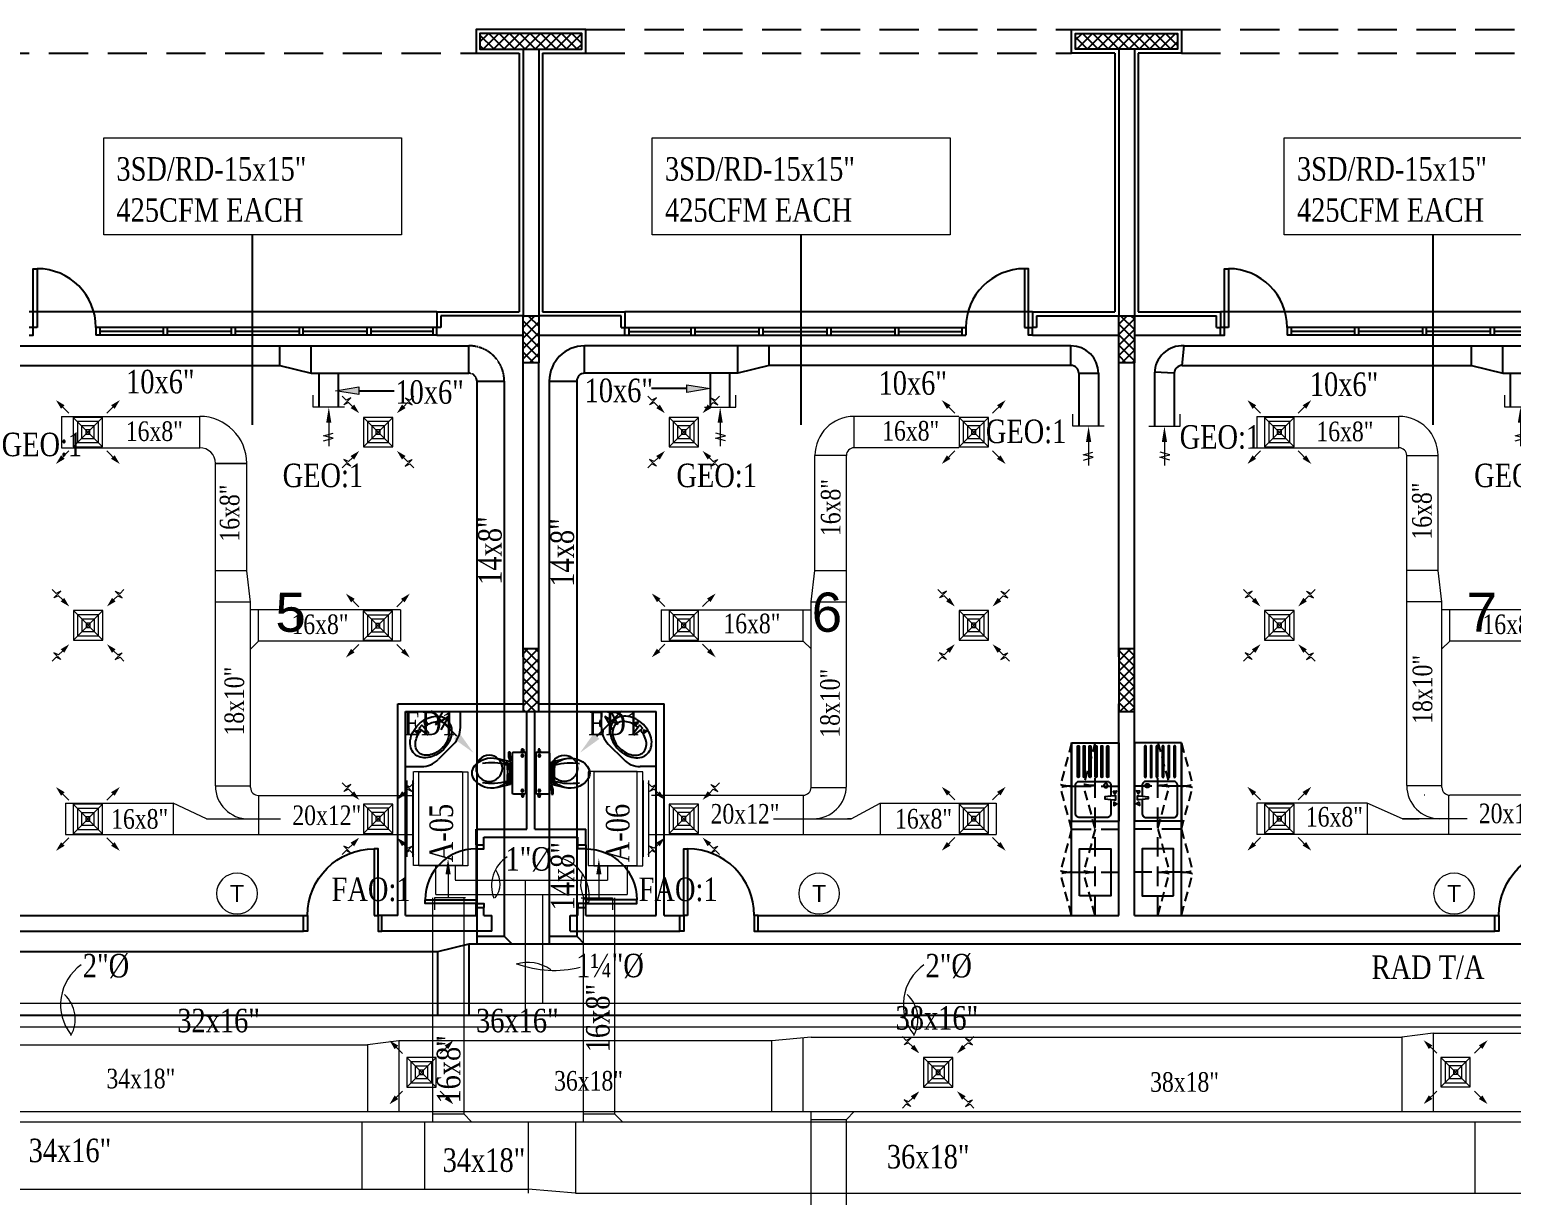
# Model space of a CAD drawing. Extents: x 278386 to 404536, y 8015 to 97114.
# Drawn here: x 317031 to 335938, y 68664 to 83535 of the extents above; entities that cross this region are included whole.
import ezdxf
from ezdxf.enums import TextEntityAlignment as Align

# ---------------------------------------------------------------- set-up
doc = ezdxf.new("R2010")
doc.units = 0
doc.header["$LTSCALE"] = 2
doc.header["$MEASUREMENT"] = 0
for name, pattern in [('1-BLOCK-A_FLOOR PLAN$0$HIDDEN', [0.375, 0.25, -0.125]), ('1-BLOCK-A_FLOOR PLAN$0$HIDDEN2', [0.1875, 0.125, -0.0625]), ('HIDDEN', [0.375, 0.25, -0.125])]:
    doc.linetypes.add(name, pattern=pattern)
doc.layers.get('0').update_dxf_attribs({"color": 1})
for name, color, linetype, lineweight in [('-D', 2, 'Continuous', 13), ('-DT', 4, 'Continuous', 13), ('ac duct1', 50, 'Continuous', 13), ('fresh air', 6, 'Continuous', 13)]:
    doc.layers.add(name, color=color, linetype=linetype, lineweight=lineweight)
for name, color, linetype in [('1-BLOCK-A_FLOOR PLAN$0$ARCH', 1, '1-BLOCK-A_FLOOR PLAN$0$HIDDEN2'), ('1-BLOCK-A_FLOOR PLAN$0$CLADDING', 1, 'Continuous'), ('1-BLOCK-A_FLOOR PLAN$0$COL-HAT', 1, 'Continuous'), ('1-BLOCK-A_FLOOR PLAN$0$COLUMN', 1, 'Continuous'), ('1-BLOCK-A_FLOOR PLAN$0$DOOR', 1, 'Continuous'), ('1-BLOCK-A_FLOOR PLAN$0$EL', 1, 'Continuous'), ('1-BLOCK-A_FLOOR PLAN$0$FIXT KIT', 1, 'Continuous'), ('1-BLOCK-A_FLOOR PLAN$0$Hidden', 1, '1-BLOCK-A_FLOOR PLAN$0$HIDDEN'), ('1-BLOCK-A_FLOOR PLAN$0$KITCHEN', 1, 'Continuous'), ('1-BLOCK-A_FLOOR PLAN$0$SANFIX', 1, 'Continuous'), ('1-BLOCK-A_FLOOR PLAN$0$TEXT-REF.', 1, 'Continuous'), ('1-BLOCK-A_FLOOR PLAN$0$WALL', 1, 'Continuous'), ('1-BLOCK-A_FLOOR PLAN$0$WIN', 1, 'Continuous'), ('ex text', 93, 'Continuous'), ('ext', 93, 'Continuous')]:
    doc.layers.add(name, color=color, linetype=linetype)
doc.styles.add('1-BLOCK-A_FLOOR PLAN$0$ARIAL', font='arial.ttf', dxfattribs={"width": 0.8})
doc.styles.add('DIMTEXT', font='romans.shx', dxfattribs={"width": 0.75})
doc.styles.add('IBA', font='romantic.ttf', dxfattribs={"width": 0.8, "height": 0.3})
doc.styles.add('manohar', font='romantic.ttf', dxfattribs={"width": 0.8, "height": 0.25})
doc.styles.add('T2', font='TXT', dxfattribs={"height": 2.5})
doc.dimstyles.new('LEADER', dxfattribs={"dimscale": 0.2, "dimtxt": 1.8, "dimasz": 2, "dimexe": 2, "dimexo": 1.5, "dimgap": 1, "dimtad": 1, "dimlfac": 100, "dimzin": 13, "dimdsep": 46, "dimtxsty": 'DIMTEXT', "dimcen": 1.5, "dimdle": 2, "dimclrd": 4, "dimclre": 256, "dimclrt": 4, "dimadec": 0, "dimazin": 0, "dimtfac": 1, "dimtix": 1, "dimtmove": 2, "dimatfit": 0, "dimfxl": 2, "dimtolj": 1, "dimtzin": 13, "dimarcsym": 0})
pattern_1 = [(45, (-200, -4), (-0.06629126, 0.06629126), []), (135, (-200, -4), (-0.06629126, -0.06629126), [])]

# ---------------------------------------------------------------- blocks, each defined once
blk = doc.blocks.new('SA')
at = {"color": 7}
blk.add_line((-3, 0), (0, 0), dxfattribs=at)
blk.add_solid([(-3, -0.33), (-3, 0.33), (-5, 0)], dxfattribs=at)
blk = doc.blocks.new('A$C364C0CB1')
at = {"layer": '-DT'}
blk.add_lwpolyline([(-0.224, 0), (0.175, 0), (0.175, 0.152)], dxfattribs=at)
at = {"layer": '-DT', "xscale": 0.1000000000000014, "yscale": 0.1000000000000014, "zscale": 0.1000000000000014, "rotation": 90}
blk.add_blockref('SA', (0, 0), dxfattribs=at)
blk = doc.blocks.new('RA')
for p, q in [((-2, 0), (-5, 0)), ((-4.32, -0.67), (-3.95, 0.58)), ((-3.95, 0.58), (-3.66, -0.68)), ((-3.66, -0.68), (-3.32, 0.56))]:
    blk.add_line(p, q)
blk.add_solid([(-2, 0.33), (-2, -0.33), (0, 0)])
blk = doc.blocks.new('A$C5D7019D5')
at = {"layer": '-DT'}
blk.add_lwpolyline([(-0.199, 0), (0.199, 0), (0.199, 0.152)], dxfattribs=at)
at = {"layer": '-DT', "xscale": 0.1000000000000014, "yscale": 0.1000000000000014, "zscale": 0.1000000000000014, "rotation": 90}
blk.add_blockref('RA', (0, 0), dxfattribs=at)
blk = doc.blocks.new('CR')
at = {"layer": 'ext'}
for p, q in [((2.74, 2.72), (4.86, 4.84)), ((3.43, 4.38), (4.07, 3.26)), ((4.53, 3.69), (3.43, 4.38)), ((3.91, 4.83), (4.53, 3.69))]:
    blk.add_line(p, q, dxfattribs=at)
blk.add_circle((0, 0), 1.11, dxfattribs=at)
blk.add_solid([(2.97, 2.49), (2.5, 2.96), (1.33, 1.31)], dxfattribs=at)
blk = doc.blocks.new('1-BLOCK-A_FLOOR PLAN$0$20d100l')
at = {"color": 8}
for points in [[(0.1, 0.2), (0.05, 0.2), (0.05, 1.05), (0.1, 1.05), (0.1, 0.2)], [(0, 0.2), (0.05, 0.2), (0.05, 0), (0, 0)], [(1, 0.2), (0.95, 0.2), (0.95, 0), (1, 0)]]:
    blk.add_lwpolyline(points, dxfattribs=at)
blk.add_arc((0.1, 0.2), 0.85, 0, 90, dxfattribs=at)
blk = doc.blocks.new('1-BLOCK-A_FLOOR PLAN$0$A-WC')
at = {"layer": '1-BLOCK-A_FLOOR PLAN$0$SANFIX', "color": 8, "linetype": 'Continuous'}
for p, q in [((0.246, 0), (-0.246, 0)), ((-0.248, -0.036), (-0.301, -0.036)), ((-0.29, -0.026), (-0.271, -0.026)), ((-0.29, -0.045), (-0.29, -0.026)), ((-0.271, -0.045), (-0.29, -0.045)), ((-0.271, -0.022), (-0.261, -0.022)), ((-0.271, -0.05), (-0.271, -0.022)), ((-0.261, -0.05), (-0.271, -0.05)), ((-0.261, -0.022), (-0.261, -0.05)), ((-0.256, -0.01), (-0.256, -0.144)), ((-0.241, -0.159), (0.241, -0.159)), ((-0.194, -0.038), (-0.229, -0.038)), ((-0.212, -0.056), (-0.212, -0.021)), ((0.147, -0.179), (0.209, -0.179)), ((0.147, -0.179), (0.147, -0.186)), ((0.195, -0.038), (0.23, -0.038)), ((0.209, -0.186), (0.209, -0.179)), ((0.212, -0.056), (0.212, -0.021)), ((0.249, -0.036), (0.302, -0.036)), ((0.256, -0.144), (0.256, -0.01)), ((0.261, -0.022), (0.261, -0.05)), ((0.272, -0.022), (0.261, -0.022)), ((0.261, -0.05), (0.272, -0.05)), ((0.272, -0.05), (0.272, -0.022)), ((0.29, -0.026), (0.272, -0.026)), ((0.272, -0.045), (0.29, -0.045)), ((0.29, -0.045), (0.29, -0.026)), ((-0.175, -0.35), (-0.134, -0.184)), ((-0.117, -0.236), (-0.134, -0.259)), ((-0.131, -0.181), (0, -0.181)), ((-0.131, -0.24), (-0.115, -0.198)), ((-0.105, -0.192), (0, -0.192)), ((-0.101, -0.228), (-0.101, -0.206)), ((-0.101, -0.206), (-0.057, -0.206)), ((-0.067, -0.206), (-0.067, -0.224)), ((-0.057, -0.206), (-0.057, -0.223)), ((-0.057, -0.211), (-0.035, -0.211)), ((-0.035, -0.211), (-0.035, -0.216)), ((-0.035, -0.216), (0.036, -0.216)), ((0, -0.181), (0.132, -0.181)), ((0.106, -0.192), (0, -0.192)), ((0.058, -0.211), (0.036, -0.211)), ((0.036, -0.211), (0.036, -0.216)), ((0.102, -0.206), (0.058, -0.206)), ((0.058, -0.206), (0.058, -0.222)), ((0.068, -0.206), (0.068, -0.223)), ((0.102, -0.226), (0.102, -0.206)), ((0.132, -0.24), (0.115, -0.198)), ((0.134, -0.259), (0.116, -0.233)), ((0.135, -0.184), (0.176, -0.35)), ((0.147, -0.186), (0.256, -0.186)), ((0.163, -0.194), (0.163, -0.186)), ((0.197, -0.208), (0.163, -0.194)), ((0.256, -0.208), (0.197, -0.208)), ((0.256, -0.186), (0.256, -0.208))]:
    blk.add_line(p, q, dxfattribs=at)
for centre in [(-0.212, -0.038), (0.212, -0.038)]:
    blk.add_circle(centre, 0.0141, dxfattribs=at)
for centre, radius, start, end in [((-0.246, -0.01), 0.0101, 90, 180), ((-0.241, -0.144), 0.0151, 180, 270), ((0.241, -0.144), 0.0151, 270, 0), ((0.246, -0.01), 0.0101, 0, 90), ((0.082, -0.414), 0.265, 165.9465, 230.8792), ((0.082, -0.414), 0.265, 148.9077, 165.9465), ((0.244, -0.512), 0.454, 146.1571, 148.9077), ((-0.131, -0.184), 0.00303, 90, 165.9466), ((0.58, -0.415), 0.706, 164.6366, 188.9578), ((-0.101, -0.248), 0.0202, 96.9358, 142.58), ((-0.105, -0.202), 0.0101, 90, 158.4986), ((0.009, -1.155), 0.934, 84.3005, 96.9358), ((-0.081, -0.414), 0.265, 309.1208, 14.0535), ((0.1, -0.246), 0.0202, 37.7817, 84.3005), ((-0.578, -0.415), 0.706, 351.0468, 15.5336), ((0.106, -0.202), 0.0101, 21.5014, 90), ((0.132, -0.184), 0.00303, 14.0534, 90), ((-0.243, -0.512), 0.454, 31.0923, 33.8429), ((-0.081, -0.414), 0.265, 14.0535, 31.0923), ((0, -0.514), 0.136, 230.8791, 309.1209)]:
    blk.add_arc(centre, radius, start, end, dxfattribs=at)
blk = doc.blocks.new('1-BLOCK-A_FLOOR PLAN$0$Lib23')
at = {"color": 9}
for points in [[(0.072, 0.086), (0.029, 0.089), (0.049, 0.05)], [(0.175, -0.012), (0.063, -0.025), (0.038, -0.025), (0.038, 0.025), (0.063, 0.025), (0.175, 0.012)], [(0.061, -0.053), (0.064, -0.096), (0.025, -0.076)]]:
    blk.add_lwpolyline(points, close=True, dxfattribs=at)
blk.add_lwpolyline([(0.076, -0.024, 0.054069), (0.089, -0.099, 0.082314), (0.126, -0.177, 0.106842), (0.187, -0.233, 0.13438), (0.25, -0.25, 0.13438)], format="xyb", dxfattribs=at)
for centre, radius, start, end in [((0.313, 0.026), 0.309, 143.1301, 162.7421), ((0.259, 0.067), 0.242, 118.9112, 143.1301), ((0.286, 0.065), 0.195, 120.6142, 145.008), ((0.225, 0.129), 0.171, 90, 118.9112), ((0.25, 0.125), 0.125, 90, 120.6142), ((0.225, 0.129), 0.171, 61.0888, 90), ((0.25, 0.125), 0.125, 59.3858, 90), ((0.191, 0.067), 0.242, 36.8699, 61.0888), ((0.214, 0.065), 0.195, 34.992, 59.3858), ((0.137, 0.026), 0.309, 17.2579, 36.8699), ((0.399, 0), 0.399, 162.7421, 180), ((0.399, 0), 0.399, 180, 197.2579), ((0.431, 0), 0.356, 163.8305, 176.2102), ((0.342, 0.026), 0.263, 145.008, 163.8305), ((0.158, 0.026), 0.263, 16.1695, 34.992), ((0.069, 0), 0.356, 360, 16.1695), ((0.158, -0.016), 0.268, 343.8305, 3.4791), ((0.051, 0), 0.399, 0, 17.2579), ((0.051, 0), 0.399, 342.7421, 0), ((0.313, -0.026), 0.309, 197.2579, 216.8699), ((0.214, -0.065), 0.195, 300.6142, 325.008), ((0.135, -0.01), 0.291, 325.008, 343.8305), ((0.137, -0.026), 0.309, 323.1301, 342.7421), ((0.273, -0.057), 0.259, 216.8699, 241.0888), ((0.214, -0.165), 0.136, 241.0888, 274.7817), ((0.225, -0.129), 0.171, 270, 298.9112), ((0.25, -0.125), 0.125, 270, 300.6142), ((0.191, -0.067), 0.242, 298.9112, 323.1301)]:
    blk.add_arc(centre, radius, start, end, dxfattribs=at)
blk = doc.blocks.new('1-BLOCK-A_FLOOR PLAN$0$10d80l')
at = {"color": 9}
blk.add_line((0.75, 0.1), (0.05, 0.1), dxfattribs=at)
for points in [[(0.1, 0.1), (0.05, 0.1), (0.05, 0.75), (0.1, 0.75), (0.1, 0.1)], [(0, 0.1), (0.05, 0.1), (0.05, 0), (0, 0)], [(0.8, 0.1), (0.75, 0.1), (0.75, 0), (0.8, 0)]]:
    blk.add_lwpolyline(points, dxfattribs=at)
blk.add_arc((0.1, 0.1), 0.65, 0, 90, dxfattribs=at)
blk = doc.blocks.new('1-BLOCK-A_FLOOR PLAN$0$sk-s-100')
at = {"color": 8}
for p, q in [((1, 0), (0, 0)), ((0, -0.6), (0, 0)), ((1, -0.6), (1, 0)), ((1, -0.6), (0, -0.6))]:
    blk.add_line(p, q, dxfattribs=at)
blk.add_lwpolyline([(0.279, -0.1), (0.1, -0.1, 0.414214), (0.05, -0.15), (0.05, -0.5, 0.414214), (0.1, -0.55), (0.46, -0.55, 0.414214), (0.51, -0.5), (0.51, -0.15, 0.414214), (0.46, -0.1), (0.321, -0.1)], format="xyb", dxfattribs=at)
for points in [[(0.247, -0.061), (0.204, -0.064), (0.224, -0.025)], [(0.275, -0.062), (0.275, -0.038), (0.325, -0.038), (0.325, -0.062), (0.312, -0.175), (0.288, -0.175)], [(0.386, -0.072), (0.389, -0.029), (0.35, -0.049)]]:
    blk.add_lwpolyline(points, close=True, dxfattribs=at)
for points in [[(0.955, -0.13), (0.57, -0.13, 1), (0.57, -0.15), (0.955, -0.15, 1)], [(0.955, -0.205), (0.57, -0.205, 1), (0.57, -0.225), (0.955, -0.225, 1)], [(0.955, -0.28), (0.57, -0.28, 1), (0.57, -0.3), (0.955, -0.3, 1)], [(0.955, -0.355), (0.57, -0.355, 1), (0.57, -0.375), (0.955, -0.375, 1)], [(0.955, -0.43), (0.57, -0.43, 1), (0.57, -0.45), (0.955, -0.45, 1)], [(0.955, -0.505), (0.57, -0.505, 1), (0.57, -0.525), (0.955, -0.525, 1)]]:
    blk.add_lwpolyline(points, format="xyb", close=True, dxfattribs=at)
blk.add_circle((0.455, -0.165), 0.025, dxfattribs=at)
blk = doc.blocks.new('1-BLOCK-A_FLOOR PLAN', base_point=(138.43, 17.087))
at = {"layer": '1-BLOCK-A_FLOOR PLAN$0$COL-HAT'}
h = blk.add_hatch(dxfattribs=at)
h.set_pattern_fill('ANSI37', color=8, scale=0.75, style=0)
h.set_pattern_definition([(45, (58.85, 90.05), (-0.066291, 0.066291), []), (135, (58.85, 90.05), (-0.066291, -0.066291), [])])
h.paths.add_polyline_path([(60.15, 90.2), (60.15, 90.25), (58.85, 90.25), (58.85, 90.2), (58.85, 90.05), (60.15, 90.05)])
h = blk.add_hatch(dxfattribs=at)
h.set_pattern_fill('ANSI37', color=8, scale=0.75, style=0)
h.set_pattern_definition([(135, (67.75, 90.05), (0.066291, 0.066291), []), (45, (67.75, 90.05), (0.066291, -0.066291), [])])
h.paths.add_polyline_path([(66.45, 90.2), (66.45, 90.25), (67.75, 90.25), (67.75, 90.2), (67.75, 90.05), (66.45, 90.05)])
h = blk.add_hatch(dxfattribs=at)
h.set_pattern_fill('ANSI37', color=8, scale=0.75, style=0)
h.set_pattern_definition([(45, (-200, -3.95), (-0.06629126, 0.06629126), []), (135, (-200, -3.95), (-0.06629126, -0.06629126), [])])
h.paths.add_polyline_path([(59.6, 86.65), (59.4, 86.65), (59.4, 86.05), (59.6, 86.05)])
h = blk.add_hatch(dxfattribs=at)
h.set_pattern_fill('ANSI37', color=8, scale=0.75, style=0)
h.set_pattern_definition([(45, (-200, -3.95), (-0.06629126, 0.06629126), []), (135, (-200, -3.95), (-0.06629126, -0.06629126), [])])
h.paths.add_polyline_path([(67.2, 86.65), (67, 86.65), (67, 86.05), (67.2, 86.05)])
h = blk.add_hatch(dxfattribs=at)
h.set_pattern_fill('ANSI37', color=8, scale=0.75, style=0)
h.set_pattern_definition(pattern_1)
h.paths.add_polyline_path([(59.6, 82.4), (59.4, 82.4), (59.4, 81.6), (59.6, 81.6)])
h = blk.add_hatch(dxfattribs=at)
h.set_pattern_fill('ANSI37', color=8, scale=0.75, style=0)
h.set_pattern_definition(pattern_1)
h.paths.add_polyline_path([(67.2, 82.4), (67, 82.4), (67, 81.6), (67.2, 81.6)])
at = {"layer": '1-BLOCK-A_FLOOR PLAN$0$ARCH', "color": 8, "linetype": '1-BLOCK-A_FLOOR PLAN$0$HIDDEN'}
for p, q in [((60.2, 90.3), (66.4, 90.3)), ((67.8, 90.3), (74, 90.3)), ((52.6, 90), (58.8, 90)), ((60.2, 90), (66.4, 90)), ((67.8, 90), (74, 90))]:
    blk.add_line(p, q, dxfattribs=at)
at = {"layer": '1-BLOCK-A_FLOOR PLAN$0$CLADDING', "color": 8}
for p, q in [((59.35, 90), (59.35, 86.7)), ((59.65, 90), (59.65, 86.7)), ((66.95, 90), (66.95, 86.7)), ((67.25, 90), (67.25, 86.7)), ((58.3, 86.7), (59.35, 86.7)), ((58.3, 86.7), (58.3, 86.5)), ((59.65, 86.7), (60.7, 86.7)), ((60.7, 86.7), (60.7, 86.5)), ((65.9, 86.7), (66.95, 86.7)), ((65.9, 86.7), (65.9, 86.5)), ((65.9, 86.7), (65.9, 86.5)), ((67.25, 86.7), (68.3, 86.7)), ((68.3, 86.7), (68.3, 86.5))]:
    blk.add_line(p, q, dxfattribs=at)
for points in [[(59.65, 90), (60.2, 90), (60.2, 90.25), (60.2, 90.25), (60.2, 90.3), (58.8, 90.3), (58.8, 90.25), (58.8, 90.25), (58.8, 90), (59.35, 90)], [(66.95, 90), (66.4, 90), (66.4, 90.25), (66.4, 90.25), (66.4, 90.3), (67.8, 90.3), (67.8, 90.25), (67.8, 90.25), (67.8, 90), (67.25, 90)]]:
    blk.add_lwpolyline(points, dxfattribs=at)
at = {"layer": '1-BLOCK-A_FLOOR PLAN$0$COLUMN', "color": 8}
for points in [[(60.15, 90.2), (60.15, 90.2), (60.15, 90.25), (58.85, 90.25), (58.85, 90.2), (58.85, 90.2), (58.85, 90.05), (60.15, 90.05)], [(66.45, 90.2), (66.45, 90.2), (66.45, 90.25), (67.75, 90.25), (67.75, 90.2), (67.75, 90.2), (67.75, 90.05), (66.45, 90.05)], [(59.4, 86.65), (59.6, 86.65), (59.6, 86.05), (59.4, 86.05)], [(67, 86.65), (67.2, 86.65), (67.2, 86.05), (67, 86.05)], [(59.4, 81.6), (59.6, 81.6), (59.6, 82.4), (59.4, 82.4)], [(67, 81.6), (67.2, 81.6), (67.2, 82.4), (67, 82.4)]]:
    blk.add_lwpolyline(points, close=True, dxfattribs=at)
at = {"layer": '1-BLOCK-A_FLOOR PLAN$0$DOOR', "color": 8}
for points in [[(53.2, 86.5), (53.15, 86.5), (53.15, 87.25), (53.2, 87.25), (53.2, 86.5)], [(65.8, 86.5), (65.85, 86.5), (65.85, 87.25), (65.8, 87.25), (65.8, 86.5)], [(68.4, 86.5), (68.35, 86.5), (68.35, 87.25), (68.4, 87.25), (68.4, 86.5)], [(53.1, 86.4), (53.15, 86.4), (53.15, 86.5), (53.1, 86.5)], [(65.9, 86.4), (65.85, 86.4), (65.85, 86.5), (65.9, 86.5)], [(68.3, 86.4), (68.35, 86.4), (68.35, 86.5), (68.3, 86.5)]]:
    blk.add_lwpolyline(points, dxfattribs=at)
for centre, start, end in [((53.2, 86.5), 0, 90), ((65.8, 86.5), 90, 180), ((68.4, 86.5), 0, 90)]:
    blk.add_arc(centre, 0.75, start, end, dxfattribs=at)
at = {"layer": '1-BLOCK-A_FLOOR PLAN$0$EL', "color": 8, "linetype": '1-BLOCK-A_FLOOR PLAN$0$HIDDEN', "ltscale": 0.25}
for points in [[(66.4, 81.2), (66.257, 80.669, 0.065901), (66.4, 80.65)], [(66.7, 81.207), (66.557, 80.676, 0.065901), (66.7, 80.657)], [(67.5, 81.207), (67.643, 80.676, -0.065901), (67.5, 80.657)], [(67.8, 81.2), (67.943, 80.669, -0.065901), (67.8, 80.65)], [(66.4, 80.1), (66.257, 80.631, -0.065901), (66.4, 80.65)], [(66.7, 80.107), (66.557, 80.638, -0.065901), (66.7, 80.657)], [(67.5, 80.107), (67.643, 80.638, 0.065901), (67.5, 80.657)], [(67.8, 80.1), (67.943, 80.631, 0.065901), (67.8, 80.65)], [(66.4, 80.1), (66.257, 79.569, 0.065901), (66.4, 79.55)], [(66.7, 80.1), (66.557, 79.569, 0.065901), (66.7, 79.55)], [(67.5, 80.1), (67.643, 79.569, -0.065901), (67.5, 79.55)], [(67.8, 80.1), (67.943, 79.569, -0.065901), (67.8, 79.55)], [(66.4, 79), (66.257, 79.531, -0.065901), (66.4, 79.55)], [(66.7, 79), (66.557, 79.531, -0.065901), (66.7, 79.55)], [(67.5, 79), (67.643, 79.531, 0.065901), (67.5, 79.55)], [(67.8, 79), (67.943, 79.531, 0.065901), (67.8, 79.55)]]:
    blk.add_lwpolyline(points, format="xyb", dxfattribs=at)
at = {"layer": '1-BLOCK-A_FLOOR PLAN$0$FIXT KIT', "color": 8}
for points in [[(66.5, 79.25), (66.5, 79.85), (66.9, 79.85), (66.9, 79.25)], [(67.7, 79.25), (67.7, 79.85), (67.3, 79.85), (67.3, 79.25)]]:
    blk.add_lwpolyline(points, close=True, dxfattribs=at)
at = {"layer": '1-BLOCK-A_FLOOR PLAN$0$Hidden', "color": 8, "ltscale": 0.5}
for p, q in [((66.4, 80.65), (67, 80.65)), ((67.8, 80.65), (67.2, 80.65)), ((66.4, 80.1), (67, 80.1)), ((67.8, 80.1), (67.2, 80.1)), ((66.4, 79.55), (67, 79.55)), ((67.8, 79.55), (67.2, 79.55))]:
    blk.add_line(p, q, dxfattribs=at)
at = {"layer": '1-BLOCK-A_FLOOR PLAN$0$KITCHEN', "color": 8}
for p, q in [((66.4, 81.2), (67, 81.2)), ((66.4, 79), (66.4, 81.2)), ((67.8, 81.2), (67.2, 81.2)), ((67.8, 79), (67.8, 81.2))]:
    blk.add_line(p, q, dxfattribs=at)
at = {"layer": '1-BLOCK-A_FLOOR PLAN$0$KITCHEN', "color": 8, "linetype": '1-BLOCK-A_FLOOR PLAN$0$HIDDEN', "ltscale": 0.5}
for p, q in [((66.7, 79), (66.7, 81.2)), ((67.5, 79), (67.5, 81.2))]:
    blk.add_line(p, q, dxfattribs=at)
at = {"layer": '1-BLOCK-A_FLOOR PLAN$0$SANFIX', "color": 8, "linetype": 'Continuous'}
for p, q in [((58.6, 81.396), (58.6, 81.6)), ((60.4, 81.396), (60.4, 81.6)), ((58.512, 81.184), (58.316, 80.988)), ((60.488, 81.184), (60.684, 80.988)), ((57.9, 80.9), (58.104, 80.9)), ((61.1, 80.9), (60.896, 80.9))]:
    blk.add_line(p, q, dxfattribs=at)
for centre, start, end in [((58.3, 81.396, 0), 315, 0), ((60.7, 81.396, 0), 180, 225), ((58.104, 81.2), 270, 315), ((60.896, 81.2), 225, 270)]:
    blk.add_arc(centre, 0.3, start, end, dxfattribs=at)
at = {"layer": '1-BLOCK-A_FLOOR PLAN$0$WALL', "color": 8}
for p, q in [((59.4, 90.05), (59.4, 86.65)), ((59.6, 90.05), (59.6, 86.65)), ((67, 90.05), (67, 86.65)), ((67.2, 90.05), (67.2, 86.6)), ((59.4, 86.65), (58.35, 86.65)), ((58.35, 86.65), (58.35, 86.5)), ((60.65, 86.65), (59.6, 86.65)), ((60.65, 86.5), (60.65, 86.65)), ((65.95, 86.65), (67, 86.65)), ((65.95, 86.65), (65.95, 86.5)), ((67.2, 86.65), (68.25, 86.65)), ((68.25, 86.5), (68.25, 86.65)), ((58.3, 86.4), (58.3, 86.5)), ((58.35, 86.5), (58.3, 86.5)), ((60.65, 86.5), (60.7, 86.5)), ((60.7, 86.4), (60.7, 86.5)), ((65.9, 86.4), (65.9, 86.5)), ((65.9, 86.4), (65.9, 86.5)), ((65.95, 86.5), (65.9, 86.5)), ((68.25, 86.5), (68.3, 86.5)), ((68.3, 86.4), (68.3, 86.5)), ((58.3, 86.4), (59.4, 86.4)), ((59.6, 86.4), (60.7, 86.4)), ((65.9, 86.4), (67, 86.4)), ((67.2, 86.4), (68.3, 86.4)), ((59.4, 82.3), (59.4, 86.05)), ((59.6, 82.3), (59.6, 86.05)), ((67, 82.3), (67, 86.05)), ((67.2, 82.3), (67.2, 86.05)), ((57.8, 79), (57.8, 81.7)), ((57.8, 81.7), (59.4, 81.7)), ((59.4, 81.699), (59.4, 81.7)), ((59.6, 81.699), (59.6, 81.7)), ((59.6, 81.7), (61.2, 81.7)), ((61.2, 79), (61.2, 81.7)), ((67, 79), (67, 81.7)), ((67.2, 79), (67.2, 81.7)), ((57.9, 79), (57.9, 81.6)), ((57.9, 81.6), (59.45, 81.6)), ((59.45, 80.1), (59.45, 81.6)), ((59.55, 80.1), (59.55, 81.6)), ((59.55, 81.6), (61.1, 81.6)), ((61.1, 79), (61.1, 81.6)), ((58.8, 80.1), (59.45, 80.1)), ((58.8, 79.9), (58.8, 80.1)), ((58.9, 80), (60.1, 80)), ((58.9, 79.9), (58.9, 80)), ((59.55, 80.1), (60.2, 80.1)), ((60.1, 79.9), (60.1, 80)), ((60.2, 79.9), (60.2, 80.1)), ((58.8, 79.9), (58.9, 79.9)), ((60.1, 79.9), (60.2, 79.9)), ((58.8, 79), (58.8, 79.1)), ((58.8, 79.1), (58.9, 79.1)), ((58.9, 79), (58.9, 79.1)), ((60.1, 79), (60.1, 79.1)), ((60.1, 79.1), (60.2, 79.1)), ((60.2, 79), (60.2, 79.1)), ((52, 79), (56.6, 79)), ((56.6, 78.8), (56.6, 79)), ((57.8, 79), (57.6, 79)), ((57.6, 78.8), (57.6, 79)), ((57.9, 79), (58.8, 79)), ((58.9, 79), (59, 79)), ((59, 78.8), (59, 79)), ((60, 79), (60.1, 79)), ((60, 78.8), (60, 79)), ((60.2, 79), (61.1, 79)), ((61.2, 79), (61.4, 79)), ((61.4, 78.8), (61.4, 79)), ((62.4, 79), (67, 79)), ((62.4, 78.8), (62.4, 79)), ((67.2, 79), (71.8, 79)), ((71.8, 78.8), (71.8, 79)), ((51.6, 78.8), (56.6, 78.8)), ((59, 78.8), (57.6, 78.8)), ((60, 78.8), (61.4, 78.8)), ((62.4, 78.8), (71.8, 78.8))]:
    blk.add_line(p, q, dxfattribs=at)
at = {"layer": '1-BLOCK-A_FLOOR PLAN$0$WIN', "color": 8}
for p, q in [((58.3, 86.7), (53.1, 86.7)), ((65.9, 86.7), (60.7, 86.7)), ((73.5, 86.7), (68.3, 86.7)), ((58.3, 86.5), (53.95, 86.5)), ((53.95, 86.5), (53.95, 86.4)), ((54, 86.5), (54, 86.4)), ((54.808, 86.45), (54, 86.45)), ((54.808, 86.5), (54.808, 86.4)), ((54.858, 86.5), (54.858, 86.4)), ((55.675, 86.45), (54.858, 86.45)), ((55.675, 86.5), (55.675, 86.4)), ((55.725, 86.5), (55.725, 86.4)), ((56.542, 86.45), (55.725, 86.45)), ((56.542, 86.5), (56.542, 86.4)), ((56.592, 86.5), (56.592, 86.4)), ((57.408, 86.45), (56.592, 86.45)), ((57.408, 86.5), (57.408, 86.4)), ((57.458, 86.5), (57.458, 86.4)), ((58.25, 86.45), (57.458, 86.45)), ((58.25, 86.5), (58.25, 86.4)), ((60.7, 86.5), (65.05, 86.5)), ((60.75, 86.5), (60.75, 86.4)), ((60.75, 86.45), (61.542, 86.45)), ((61.542, 86.5), (61.542, 86.4)), ((61.592, 86.5), (61.592, 86.4)), ((61.592, 86.45), (62.408, 86.45)), ((62.408, 86.5), (62.408, 86.4)), ((62.458, 86.5), (62.458, 86.4)), ((62.458, 86.45), (63.275, 86.45)), ((63.275, 86.5), (63.275, 86.4)), ((63.325, 86.5), (63.325, 86.4)), ((63.325, 86.45), (64.142, 86.45)), ((64.142, 86.5), (64.142, 86.4)), ((64.192, 86.5), (64.192, 86.4)), ((64.192, 86.45), (65, 86.45)), ((65, 86.5), (65, 86.4)), ((65.05, 86.5), (65.05, 86.4)), ((73.5, 86.5), (69.15, 86.5)), ((69.15, 86.5), (69.15, 86.4)), ((69.2, 86.5), (69.2, 86.4)), ((70.008, 86.45), (69.2, 86.45)), ((70.008, 86.5), (70.008, 86.4)), ((70.058, 86.5), (70.058, 86.4)), ((70.875, 86.45), (70.058, 86.45)), ((70.875, 86.5), (70.875, 86.4)), ((70.925, 86.5), (70.925, 86.4)), ((71.742, 86.45), (70.925, 86.45)), ((71.742, 86.5), (71.742, 86.4)), ((71.792, 86.5), (71.792, 86.4)), ((72.608, 86.45), (71.792, 86.45)), ((58.3, 86.4), (53.95, 86.4)), ((60.7, 86.4), (65.05, 86.4)), ((73.5, 86.4), (69.15, 86.4))]:
    blk.add_line(p, q, dxfattribs=at)
at = {"layer": '1-BLOCK-A_FLOOR PLAN$0$DOOR', "color": 8, "xscale": -1}
for p in [(57.6, 78.8), (72.8, 78.8)]:
    blk.add_blockref('1-BLOCK-A_FLOOR PLAN$0$20d100l', p, dxfattribs=at)
at = {"layer": '1-BLOCK-A_FLOOR PLAN$0$DOOR', "color": 8, "rotation": 90}
blk.add_blockref('1-BLOCK-A_FLOOR PLAN$0$10d80l', (58.9, 79.1), dxfattribs=at)
at = {"layer": '1-BLOCK-A_FLOOR PLAN$0$DOOR', "color": 8, "xscale": -1, "rotation": 270}
blk.add_blockref('1-BLOCK-A_FLOOR PLAN$0$10d80l', (60.1, 79.1), dxfattribs=at)
at = {"layer": '1-BLOCK-A_FLOOR PLAN$0$DOOR', "color": 8}
blk.add_blockref('1-BLOCK-A_FLOOR PLAN$0$20d100l', (61.4, 78.8), dxfattribs=at)
at = {"layer": '1-BLOCK-A_FLOOR PLAN$0$FIXT KIT', "color": 8, "xscale": -1, "rotation": 269.9999999999968}
blk.add_blockref('1-BLOCK-A_FLOOR PLAN$0$sk-s-100', (67, 80.2), dxfattribs=at)
at = {"layer": '1-BLOCK-A_FLOOR PLAN$0$FIXT KIT', "color": 8, "rotation": 90.00000000000325}
blk.add_blockref('1-BLOCK-A_FLOOR PLAN$0$sk-s-100', (67.2, 80.2), dxfattribs=at)
at = {"layer": '1-BLOCK-A_FLOOR PLAN$0$SANFIX', "color": 8, "linetype": 'Continuous', "xscale": -1, "rotation": 135.000000085007}
blk.add_blockref('1-BLOCK-A_FLOOR PLAN$0$Lib23', (58.065, 81.435), dxfattribs=at)
at = {"layer": '1-BLOCK-A_FLOOR PLAN$0$SANFIX', "color": 8, "linetype": 'Continuous', "rotation": 224.9999999149931}
blk.add_blockref('1-BLOCK-A_FLOOR PLAN$0$Lib23', (60.935, 81.435), dxfattribs=at)
at = {"layer": '1-BLOCK-A_FLOOR PLAN$0$SANFIX', "color": 8, "yscale": 1.050228427500115, "zscale": 1.0502284275}
for p, xscale, rotation in [((59.432, 80.815), -1.050228427499885, 269.9136860165344), ((59.568, 80.815), -1.050228427499856, 89.91368601653444)]:
    blk.add_blockref('1-BLOCK-A_FLOOR PLAN$0$A-WC', p, dxfattribs=dict(at, xscale=xscale, rotation=rotation))
at = {"layer": '1-BLOCK-A_FLOOR PLAN$0$TEXT-REF.', "color": 8, "style": '1-BLOCK-A_FLOOR PLAN$0$ARIAL'}
for s, p in [('5', (56.434, 82.618)), ('6', (63.277, 82.618)), ('7', (71.634, 82.618))]:
    blk.add_text(s, height=0.5, dxfattribs=at).set_placement(p, align=Align.CENTER)
blk = doc.blocks.new('A$C51B27907')
blk.add_blockref('1-BLOCK-A_FLOOR PLAN', (123.971, 2.307))
blk = doc.blocks.new('A$C3023451F')
at = {"layer": 'fresh air', "linetype": 'Continuous'}
blk.add_hatch(color=7, dxfattribs=at).paths.add_polyline_path([(0, 0.033), (-0.3, -0.017), (0, -0.067)])
at = {"layer": 'ex text', "color": 7}
blk.add_line((0, -0.017), (0.45, -0.017), dxfattribs=at)
blk.add_solid([(0, -0.067), (0, 0.033), (-0.3, -0.017)], dxfattribs=at)
at = {"layer": 'fresh air', "linetype": 'Continuous'}
blk.add_lwpolyline([(0, -0.067), (-0.3, -0.017), (0, 0.033), (0, -0.067)], dxfattribs=at)
blk = doc.blocks.new('T')
blk.add_circle((0, 0), 2.37)
at = {"style": 'T2'}
blk.add_text('T', height=2, dxfattribs=at).set_placement((0, 0), align=Align.MIDDLE)
blk = doc.blocks.new('G R 12')
at = {"layer": '-DT', "color": 7}
for p, q in [((-0.426, 0.426), (-0.38, 0.38)), ((-0.426, 0.426), (-0.38, 0.38)), ((-0.407, 0.326), (-0.324, 0.408)), ((-0.407, 0.326), (-0.324, 0.408)), ((-0.324, 0.408), (-0.38, 0.38)), ((-0.324, 0.408), (-0.38, 0.38)), ((0.407, 0.326), (0.324, 0.408)), ((0.324, 0.408), (0.38, 0.38)), ((0.407, 0.326), (0.324, 0.408)), ((0.324, 0.408), (0.38, 0.38)), ((0.426, 0.426), (0.38, 0.38)), ((0.426, 0.426), (0.38, 0.38)), ((-0.352, 0.352), (-0.407, 0.326)), ((-0.352, 0.352), (-0.407, 0.326)), ((-0.352, 0.352), (-0.306, 0.306)), ((-0.352, 0.352), (-0.306, 0.306)), ((0.352, 0.352), (0.306, 0.306)), ((0.352, 0.352), (0.306, 0.306)), ((0.352, 0.352), (0.407, 0.326)), ((0.352, 0.352), (0.407, 0.326)), ((-0.352, -0.352), (-0.407, -0.326)), ((-0.407, -0.326), (-0.324, -0.408)), ((-0.352, -0.352), (-0.407, -0.326)), ((-0.407, -0.326), (-0.324, -0.408)), ((-0.352, -0.352), (-0.306, -0.306)), ((-0.352, -0.352), (-0.306, -0.306)), ((0.352, -0.352), (0.306, -0.306)), ((0.352, -0.352), (0.306, -0.306)), ((0.407, -0.326), (0.324, -0.408)), ((0.407, -0.326), (0.324, -0.408)), ((0.352, -0.352), (0.407, -0.326)), ((0.352, -0.352), (0.407, -0.326)), ((-0.426, -0.426), (-0.38, -0.38)), ((-0.426, -0.426), (-0.38, -0.38)), ((-0.324, -0.408), (-0.38, -0.38)), ((-0.324, -0.408), (-0.38, -0.38)), ((0.324, -0.408), (0.38, -0.38)), ((0.324, -0.408), (0.38, -0.38)), ((0.426, -0.426), (0.38, -0.38)), ((0.426, -0.426), (0.38, -0.38))]:
    blk.add_line(p, q, dxfattribs=at)
at = {"layer": '-DT', "color": 1}
for p, q in [((-0.175, 0.175), (0.175, -0.175)), ((-0.175, -0.175), (0.175, 0.175)), ((-0.175, 0.175), (0.175, -0.175)), ((-0.175, -0.175), (0.175, 0.175))]:
    blk.add_line(p, q, dxfattribs=at)
at = {"layer": '-DT', "color": 7}
for points in [[(-0.225, 0.225, 0, 0.06, 0), (-0.306, 0.306, 0.06, 0.06, 0)], [(-0.225, 0.225, 0, 0.06, 0), (-0.306, 0.306, 0.06, 0.06, 0)], [(0.225, 0.225, 0, 0.06, 0), (0.306, 0.306, 0.06, 0.06, 0)], [(0.225, 0.225, 0, 0.06, 0), (0.306, 0.306, 0.06, 0.06, 0)], [(-0.225, -0.225, 0, 0.06, 0), (-0.306, -0.306, 0.06, 0.06, 0)], [(-0.225, -0.225, 0, 0.06, 0), (-0.306, -0.306, 0.06, 0.06, 0)], [(0.225, -0.225, 0, 0.06, 0), (0.306, -0.306, 0.06, 0.06, 0)], [(0.225, -0.225, 0, 0.06, 0), (0.306, -0.306, 0.06, 0.06, 0)]]:
    blk.add_lwpolyline(points, format="xyseb", dxfattribs=at)
blk.add_lwpolyline([(-0.175, -0.175), (0.175, -0.175), (0.175, 0.175), (-0.175, 0.175)], close=True, dxfattribs=at)
blk.add_lwpolyline([(-0.175, -0.175), (0.175, -0.175), (0.175, 0.175), (-0.175, 0.175)], close=True, dxfattribs=at)
at = {"layer": '-DT', "color": 1}
for points in [[(-0.125, -0.125), (0.125, -0.125), (0.125, 0.125), (-0.125, 0.125)], [(-0.125, -0.125), (0.125, -0.125), (0.125, 0.125), (-0.125, 0.125)], [(-0.075, -0.075), (0.075, -0.075), (0.075, 0.075), (-0.075, 0.075)], [(-0.075, -0.075), (0.075, -0.075), (0.075, 0.075), (-0.075, 0.075)], [(-0.025, -0.025), (0.025, -0.025), (0.025, 0.025), (-0.025, 0.025)], [(-0.025, -0.025), (0.025, -0.025), (0.025, 0.025), (-0.025, 0.025)]]:
    blk.add_lwpolyline(points, close=True, dxfattribs=at)
blk = doc.blocks.new('G S 14')
at = {"layer": '-DT', "color": 7}
for p, q in [((-0.345, 0.345), (-0.225, 0.225)), ((0.225, 0.225), (0.345, 0.345)), ((-0.345, -0.345), (-0.225, -0.225)), ((0.225, -0.225), (0.345, -0.345))]:
    blk.add_line(p, q, dxfattribs=at)
at = {"layer": '-DT', "color": 1}
for p, q in [((-0.175, 0.175), (0.175, -0.175)), ((-0.175, -0.175), (0.175, 0.175))]:
    blk.add_line(p, q, dxfattribs=at)
at = {"layer": '-DT', "color": 7}
for points in [[(-0.38, 0.38, 0, 0.06, 0), (-0.298, 0.298, 0.06, 0.06, 0)], [(0.38, 0.38, 0, 0.06, 0), (0.298, 0.298, 0.06, 0.06, 0)], [(-0.38, -0.38, 0, 0.06, 0), (-0.298, -0.298, 0.06, 0.06, 0)], [(0.38, -0.38, 0, 0.06, 0), (0.298, -0.298, 0.06, 0.06, 0)]]:
    blk.add_lwpolyline(points, format="xyseb", dxfattribs=at)
blk.add_lwpolyline([(-0.175, -0.175), (0.175, -0.175), (0.175, 0.175), (-0.175, 0.175)], close=True, dxfattribs=at)
at = {"layer": '-DT', "color": 1}
for points in [[(-0.125, -0.125), (0.125, -0.125), (0.125, 0.125), (-0.125, 0.125)], [(-0.075, -0.075), (0.075, -0.075), (0.075, 0.075), (-0.075, 0.075)], [(-0.025, -0.025), (0.025, -0.025), (0.025, 0.025), (-0.025, 0.025)]]:
    blk.add_lwpolyline(points, close=True, dxfattribs=at)

msp = doc.modelspace()

# ---------------------------------------------------------------- linework, layer by layer
at = {"layer": '-D'}
for points in [[(317976, 82156), (321776, 82156), (321776, 80917), (317976, 80917)], [(324975, 82156), (328776, 82156), (328776, 80917), (324975, 80917)], [(333039, 82156), (336840, 82156), (336840, 80917), (333039, 80917)], [(322624, 74066), (322624, 72867), (321998, 72867), (321998, 74066)], [(324229, 74066), (324229, 72867), (324855, 72867), (324855, 74066)]]:
    msp.add_lwpolyline(points, close=True, dxfattribs=at)
at = {"layer": '-DT', "linetype": 'Continuous', "ltscale": 0.6}
for p, q in [((321849, 72983), (321849, 73956)), ((324863, 72983), (324863, 73956))]:
    msp.add_line(p, q, dxfattribs=at)
at = {"layer": '-DT'}
for p, q in [((321920, 72980), (321920, 73954)), ((324933, 72980), (324933, 73954)), ((322211, 72867), (322211, 72502)), ((324406, 72867), (324406, 72684)), ((322461, 72684), (324406, 72684)), ((323355, 72684), (323355, 70814)), ((312724, 70814), (347208, 70814))]:
    msp.add_line(p, q, dxfattribs=at)
at = {"layer": '-DT', "linetype": 'HIDDEN', "ltscale": 0.6}
for p, q in [((322461, 72867), (322461, 72684)), ((324656, 72867), (324656, 72502)), ((322211, 72502), (324656, 72502)), ((323577, 72502), (323577, 71114)), ((312424, 71114), (347458, 71114))]:
    msp.add_line(p, q, dxfattribs=at)
for points in [[(322554, 74069), (322554, 72870), (321928, 72870), (321928, 74069)], [(324158, 74069), (324158, 72870), (324784, 72870), (324784, 74069)]]:
    msp.add_lwpolyline(points, close=True, dxfattribs=at)
at = {"layer": '-DT'}
for centre, radius, start, end in [((323368, 72612), 444, 123.3323, 200.8871), ((322744, 72640), 290, 321.3072, 34.9345), ((323662, 72479), 510, 348.0446, 68.6568), ((324421, 72628), 360, 158.3072, 222.3164), ((318043, 71097), 618, 124.9807, 218.3201), ((323385, 71120), 515, 55.098, 106.6311), ((323727, 72920), 1387, 249.8139, 283.7112), ((328797, 71097), 618, 124.9807, 218.3201), ((317187, 70911), 426, 330.7494, 47.3417), ((327940, 70911), 426, 330.7494, 47.3417)]:
    msp.add_arc(centre, radius, start, end, dxfattribs=at)
at = {"layer": 'ac duct1'}
for p, q in [((317437, 78601, 0), (319201, 78601, 0)), ((317437, 78601, 0), (317437, 78201, 0)), ((319201, 78201, 0), (319201, 78601, 0)), ((328889, 78601, 0), (327552, 78601, 0)), ((327552, 78201, 0), (327552, 78601, 0)), ((332689, 78601), (334502, 78601, 0)), ((332689, 78601), (332689, 78201)), ((334502, 78201, 0), (334502, 78601, 0)), ((317437, 78201, 0), (319201, 78201, 0)), ((327052, 76635, 0), (327052, 78101, 0)), ((327452, 78101, 0), (327052, 78101, 0)), ((327452, 73890, 0), (327452, 78101, 0)), ((328889, 78201, 0), (327552, 78201, 0)), ((332689, 78201), (334502, 78201, 0)), ((334602, 73890, 0), (334602, 78101, 0)), ((334602, 78101, 0), (335002, 78101, 0)), ((335002, 76635, 0), (335002, 78101, 0)), ((319401, 73887, 0), (319401, 78001, 0)), ((319801, 78001, 0), (319401, 78001, 0)), ((319401, 78001, 0), (319801, 78001, 0)), ((319801, 76632, 0), (319801, 78001, 0)), ((319801, 76632, 0), (319401, 76632, 0)), ((319851, 76232, 0), (319801, 76632, 0)), ((327002, 76235, 0), (327052, 76635, 0)), ((327052, 76635, 0), (327452, 76635, 0)), ((335002, 76635, 0), (334602, 76635, 0)), ((335052, 76235, 0), (335002, 76635, 0)), ((319851, 76232, 0), (319401, 76232, 0)), ((319851, 73865, 0), (319851, 76232, 0)), ((327002, 73868, 0), (327002, 76235, 0)), ((327002, 76235, 0), (327452, 76235, 0)), ((335052, 76235, 0), (334602, 76235, 0)), ((335052, 73868, 0), (335052, 76235, 0)), ((321762, 76132, 0), (319851, 76132, 0)), ((319951, 75732, 0), (319951, 76132, 0)), ((321762, 76132, 0), (321762, 75732, 0)), ((325089, 76135, 0), (327002, 76135, 0)), ((325089, 76135, 0), (325089, 75735, 0)), ((326902, 75735, 0), (326902, 76135, 0)), ((336964, 76135), (335052, 76135, 0)), ((335152, 75735, 0), (335152, 76135, 0)), ((319951, 75732, 0), (319851, 75632, 0)), ((321762, 75732, 0), (319951, 75732, 0)), ((325089, 75735, 0), (326902, 75735, 0)), ((326902, 75735, 0), (327002, 75635, 0)), ((335152, 75735, 0), (335052, 75635, 0)), ((336964, 75735, 0), (335152, 75735, 0)), ((319401, 73887, 0), (319851, 73887, 0)), ((319951, 73765, 0), (321920, 73765, 0)), ((319951, 73765, 0), (319951, 73265, 0)), ((324965, 73768, 0), (326902, 73768, 0)), ((326902, 73768, 0), (326902, 73268, 0)), ((327002, 73868, 0), (327451, 73868, 0)), ((334602, 73890, 0), (335052, 73890, 0)), ((334832, 73768, 0), (334827, 73768, 0)), ((335134, 73770, 0), (335134, 73268, 0)), ((337120, 73768), (335152, 73768, 0)), ((317487, 73665, 0), (317487, 73265, 0)), ((317487, 73665, 0), (318862, 73665, 0)), ((319289, 73465, 0), (318862, 73665, 0)), ((318862, 73665, 0), (318862, 73265, 0)), ((327512, 73468, 0), (327885, 73668, 0)), ((327885, 73668, 0), (329364, 73668, 0)), ((327885, 73668, 0), (327885, 73268, 0)), ((329364, 73668, 0), (329364, 73268, 0)), ((334098, 73668, 0), (332689, 73668, 0)), ((332689, 73668, 0), (332689, 73268, 0)), ((334549, 73468, 0), (334098, 73668, 0)), ((334098, 73668, 0), (334098, 73268, 0)), ((319289, 73465, 0), (320231, 73465, 0)), ((326523, 73468, 0), (327512, 73468, 0)), ((327512, 73468, 0), (327468, 73468, 0)), ((335372, 73468, 0), (334549, 73468, 0)), ((334549, 73468, 0), (334761, 73468, 0)), ((317487, 73265, 0), (321920, 73265, 0)), ((324934, 73268, 0), (329364, 73268, 0)), ((337120, 73268), (332689, 73268, 0)), ((334938, 70733, 0), (334538, 70683, 0)), ((334938, 70733, 0), (337342, 70733, 0)), ((334938, 70733, 0), (334938, 69733, 0)), ((314437, 70583, 0), (321342, 70583, 0)), ((321742, 70633), (321342, 70583)), ((321342, 70583), (321342, 69733, 0)), ((326502, 70633), (321742, 70633)), ((321742, 70633), (321742, 69733, 0)), ((327002, 70683), (326502, 70633)), ((326502, 69733, 0), (326502, 70633)), ((326902, 69733, 0), (326902, 70673)), ((327002, 70683, 0), (334538, 70683, 0)), ((334538, 70683, 0), (334538, 69733, 0)), ((314537, 69733, 0), (337342, 69733, 0)), ((327002, 66251), (327002, 69733, 0)), ((327002, 69633, 0), (327452, 69633, 0)), ((327452, 69633, 0), (327552, 69733, 0)), ((327452, 66251), (327452, 69633, 0))]:
    msp.add_line(p, q, dxfattribs=at)
for centre, radius, start, end in [((319201, 78001, 0), 600, 360, 90), ((327552, 78101, 0), 500, 90, 180), ((334502, 78101, 0), 500, 0, 90), ((319201, 78001, 0), 200, 360, 90), ((327552, 78101, 0), 100, 90, 180), ((334502, 78101, 0), 100, 0, 90), ((319823, 73887, 0), 422, 180, 270), ((319951, 73865, 0), 100, 180, 270), ((326902, 73868, 0), 100, 270, 0), ((327030, 73890, 0), 422, 270, 360), ((335024, 73890, 0), 422, 180, 270), ((335152, 73868, 0), 100, 180, 270)]:
    msp.add_arc(centre, radius, start, end, dxfattribs=at)
at = {"layer": 'ext', "linetype": 'Continuous'}
for p, q in [((316783, 79501), (322637, 79501)), ((320224, 79251), (320224, 79501)), ((320624, 79151), (320624, 79501)), ((330318, 79501), (324112, 79501)), ((326067, 79151), (326067, 79501)), ((326467, 79251), (326467, 79501)), ((331761, 79501), (337866, 79501)), ((335428, 79251), (335428, 79501)), ((335828, 79151), (335828, 79501)), ((316783, 79251), (320224, 79251)), ((330318, 79251), (326467, 79251)), ((331736, 79251), (335428, 79251)), ((320624, 79151), (322637, 79151)), ((320724, 78719), (320724, 79151)), ((320972, 78719), (320972, 79151)), ((322737, 79051), (322737, 71869)), ((323087, 79051), (323087, 71969)), ((323662, 79051), (323662, 71869)), ((323662, 79051), (324012, 79051)), ((324012, 79051), (324012, 71969)), ((326067, 79151), (324112, 79151)), ((325717, 78719), (325717, 79151)), ((325967, 78719), (325967, 79151)), ((335828, 79151), (337866, 79151)), ((335928, 78719), (335928, 79151)), ((338678, 71868), (322637, 71869)), ((322737, 71969), (323087, 71969)), ((323662, 71969), (324012, 71969)), ((322237, 71769), (313302, 71769)), ((344935, 70959), (313302, 70959))]:
    msp.add_line(p, q, dxfattribs=at)
at = {"layer": 'ext'}
for p, q in [((322637, 79151), (322637, 79501)), ((324112, 79151), (324112, 79501)), ((330318, 79251), (330318, 79501)), ((331736, 79251), (331761, 79500)), ((320224, 79251), (320624, 79151)), ((326467, 79251), (326067, 79151)), ((335428, 79251), (335828, 79151)), ((322737, 79051), (323087, 79051)), ((330418, 79151), (330418, 78476)), ((330418, 79151), (330668, 79151)), ((330668, 79151), (330668, 78476)), ((331386, 79163), (331386, 78476)), ((331636, 79151), (331386, 79163)), ((331636, 79151), (331636, 78476)), ((322637, 71869), (322237, 71769)), ((322637, 71869), (322637, 70959)), ((323087, 71969), (323187, 71869)), ((324012, 71969), (324112, 71869)), ((322237, 71769), (322237, 70959))]:
    msp.add_line(p, q, dxfattribs=at)
at = {"layer": 'ext', "linetype": 'HIDDEN'}
for radius in [450, 100]:
    msp.add_arc((322637, 79051), radius, 0, 90, dxfattribs=at)
at = {"layer": 'ext', "linetype": 'Continuous'}
for radius in [450, 100]:
    msp.add_arc((324112, 79051), radius, 90, 180, dxfattribs=at)
at = {"layer": 'ext'}
for centre, radius, start, end in [((330318, 79151), 350, 0, 90), ((331736, 79151), 350, 85.8934, 180), ((330318, 79151), 100, 0, 90), ((331736, 79151), 100, 90, 180)]:
    msp.add_arc(centre, radius, start, end, dxfattribs=at)
at = {"layer": 'fresh air', "color": 6, "linetype": 'Continuous', "ltscale": 0.3}
for p, q in [((322170, 72458), (322170, 69602)), ((322570, 72458), (322570, 69702)), ((322570, 72458), (322570, 69702)), ((324094, 72458), (324094, 69602)), ((324494, 72458), (324494, 69702)), ((314665, 69602), (358270, 69602)), ((321270, 69602), (321270, 68742)), ((322070, 69602), (322070, 68742)), ((322170, 69702), (322570, 69702)), ((324094, 69702), (324494, 69702)), ((315395, 68742), (323394, 68742)), ((323994, 68692), (336771, 68692))]:
    msp.add_line(p, q, dxfattribs=at)
at = {"layer": 'fresh air'}
for p, q in [((322570, 69702), (322670, 69602)), ((323394, 69602), (323394, 68692)), ((323994, 69602), (323994, 68692)), ((324494, 69702), (324594, 69602)), ((335472, 69602), (335472, 68692)), ((323994, 68692), (323394, 68742))]:
    msp.add_line(p, q, dxfattribs=at)

# ---------------------------------------------------------------- block references
at = {"layer": '-DT'}
for name, p, xscale, yscale, zscale in [('A$C5D7019D5', (320848, 78719), -1000, 1000, 1000), ('G R 12', (321477, 78401, 0), 1071.580694820767, 1071.580694820767, 1071.580694820767), ('G R 12', (325377, 78401, 0), 1071.580694820767, 1071.580694820767, 1071.580694820767), ('A$C5D7019D5', (325842, 78719), 1000, 1000, 1000), ('A$C5D7019D5', (336053, 78719), -1000, 1000, 1000), ('G S 14', (317774, 78401, 0), 1071.428571428584, 1071.428571428584, 1071.428571428584), ('G S 14', (329077, 78401, 0), 1071.428571428584, 1071.428571428584, 1071.428571428584), ('G S 14', (332977, 78401), 1071.428571428584, 1071.428571428584, 1071.428571428584), ('A$C5D7019D5', (330543, 78476), -1000, 1000, 1000), ('A$C5D7019D5', (331511, 78476), 1000, 1000, 1000), ('G R 12', (317777, 75935, 0), 1071.580694820767, 1071.580694820767, 1071.580694820767), ('G R 12', (329077, 75935, 0), 1071.580694820767, 1071.580694820767, 1071.580694820767), ('G R 12', (332977, 75935, 0), 1071.580694820767, 1071.580694820767, 1071.580694820767), ('G S 14', (321474, 75932, 0), 1071.428571428584, 1071.428571428584, 1071.428571428584), ('G S 14', (325377, 75935, 0), 1071.428571428584, 1071.428571428584, 1071.428571428584), ('CR', (322895, 74111), -151.2000000000056, 151.2000000000171, 151.2), ('CR', (323853, 74111), 151.2000000000029, 151.2000000000029, 151.2000000000029), ('G S 14', (317774, 73465, 0), 1071.428571428584, 1071.428571428584, 1071.428571428584), ('G R 12', (321477, 73468, 0), 1071.580694820767, 1071.580694820767, 1071.580694820767), ('G R 12', (325377, 73468, 0), 1071.580694820767, 1071.580694820767, 1071.580694820767), ('G S 14', (329077, 73468, 0), 1071.428571428584, 1071.428571428584, 1071.428571428584), ('G S 14', (332977, 73468, 0), 1071.428571428584, 1071.428571428584, 1071.428571428584), ('T', (319677, 72514), -110.0000000000136, 110.0000000000136, 110), ('T', (327105, 72514), -110.0000000000136, 110.0000000000136, 110), ('T', (335206, 72514), -110.0000000000136, 110.0000000000136, 110), ('G S 14', (322030, 70233, 0), 1071.428571428584, 1071.428571428584, 1071.428571428584), ('G R 12', (328624, 70233, 0), 1071.580694820767, 1071.580694820767, 1071.580694820767), ('G S 14', (335226, 70235, 0), 1071.428571428584, 1071.428571428584, 1071.428571428584)]:
    msp.add_blockref(name, p, dxfattribs=dict(at, xscale=xscale, yscale=yscale, zscale=zscale))
at = {"layer": '-DT', "yscale": 1000, "zscale": 1000, "rotation": 180}
for p, xscale in [((322370, 72458), 1000), ((324294, 72458), -1000)]:
    msp.add_blockref('A$C364C0CB1', p, dxfattribs=dict(at, xscale=xscale))
at = {"layer": 'ext', "linetype": 'Continuous', "xscale": 1000, "yscale": 1000, "zscale": 1000}
msp.add_blockref('A$C51B27907', (278386, 8015), dxfattribs=at)
at = {"layer": 'fresh air', "color": 7, "linetype": 'Continuous', "xscale": 1000, "yscale": 1000, "zscale": 1000}
msp.add_blockref('A$C3023451F', (321232, 78945), dxfattribs=at)
at = {"layer": 'fresh air', "color": 7, "linetype": 'Continuous', "xscale": 1000, "yscale": 1000, "zscale": 1000, "rotation": 180}
msp.add_blockref('A$C3023451F', (325416, 78938), dxfattribs=at)

# ---------------------------------------------------------------- texts
at = {"layer": '-DT', "style": 'IBA', "width": 0.8}
for s, p in [('3SD/RD-15x15"', (318138, 81608)), ('3SD/RD-15x15"', (325138, 81608)), ('3SD/RD-15x15"', (333202, 81608)), ('425CFM EACH', (318138, 81083)), ('425CFM EACH', (325138, 81083)), ('425CFM EACH', (333202, 81083)), ('1"%%C', (323103, 72806)), ('2"%%C', (317710, 71444)), ('1¼"%%C', (324005, 71446)), ('2"%%C', (328463, 71444)), ('RAD T/A', (334154, 71424))]:
    msp.add_text(s, height=300, dxfattribs=at).set_placement(p)
for s, p in [('A-05', (322433, 72913)), ('A-06', (324685, 72913))]:
    msp.add_text(s, height=300, rotation=90, dxfattribs=at).set_placement(p)
at = {"layer": 'ac duct1', "style": 'manohar', "width": 0.8}
for s, p in [('16x8"', (318258, 78287, 0)), ('16x8"', (327909, 78292)), ('16x8"', (333450, 78284)), ('16x8"', (320372, 75824)), ('16x8"', (325883, 75834)), ('16x8"', (335569, 75824)), ('16x8"', (318071, 73341)), ('20x12"', (320383, 73387)), ('20x12"', (325720, 73406)), ('16x8"', (328073, 73343)), ('16x8"', (333315, 73368)), ('20x12"', (335522, 73411)), ('34x18"', (318011, 70029)), ('36x18"', (323723, 70000, 0)), ('38x18"', (331328, 69985))]:
    msp.add_text(s, height=250, dxfattribs=at).set_placement(p)
for s, p in [('16x8"', (319707, 77003)), ('16x8"', (327377, 77074)), ('16x8"', (334921, 77029)), ('18x10"', (334928, 74679)), ('18x10"', (319767, 74529)), ('18x10"', (327368, 74502))]:
    msp.add_text(s, height=250, rotation=90, dxfattribs=at).set_placement(p)
at = {"layer": 'ex text', "color": 7, "style": 'IBA', "width": 0.8}
for s, p in [('10x6"', (318262, 78895)), ('10x6"', (321698, 78762)), ('10x6"', (324112, 78782)), ('10x6"', (327863, 78877)), ('10x6"', (333366, 78862)), ('32x16"', (318915, 70744)), ('36x16"', (322727, 70744)), ('38x16"', (328080, 70778)), ('34x16"', (317018, 69087)), ('34x18"', (322301, 68963)), ('36x18"', (327969, 69007))]:
    msp.add_text(s, height=300, dxfattribs=at).set_placement(p)
at = {"layer": 'ex text', "color": 45, "style": 'IBA', "width": 0.8}
for p in [(329232, 78260), (331705, 78189), (316674, 78093), (320259, 77698), (325284, 77698), (335463, 77698)]:
    msp.add_text('GEO:1', height=300, dxfattribs=at).set_placement(p)
at = {"layer": 'ex text', "color": 7, "style": 'IBA', "width": 0.8}
for s, p in [('14x8"', (323054, 76452)), ('14x8"', (323977, 76428)), ('14x8"', (323982, 72298)), ('16x8"', (324431, 70488)), ('16x8"', (322526, 69834))]:
    msp.add_text(s, height=300, rotation=90, dxfattribs=at).set_placement(p)
at = {"layer": 'ex text', "color": 125, "style": 'IBA', "width": 0.8}
for p in [(321803, 74534), (324156, 74534)]:
    msp.add_text('ED1', height=300, dxfattribs=at).set_placement(p)
at = {"layer": 'ex text', "color": 140, "style": 'IBA', "width": 0.8}
for p in [(320884, 72418), (324802, 72418)]:
    msp.add_text('FAO:1', height=300, dxfattribs=at).set_placement(p)

# ---------------------------------------------------------------- leaders
at = {"layer": '-DT'}
for points in [[(319876, 78493), (319876, 80917)], [(326876, 78493), (326876, 80917)], [(334939, 78493), (334939, 80917)]]:
    msp.add_leader(points, dimstyle='LEADER', override={"dimgap": 1, "dimtad": 0}, dxfattribs=at)

doc.saveas('drawing.dxf')
